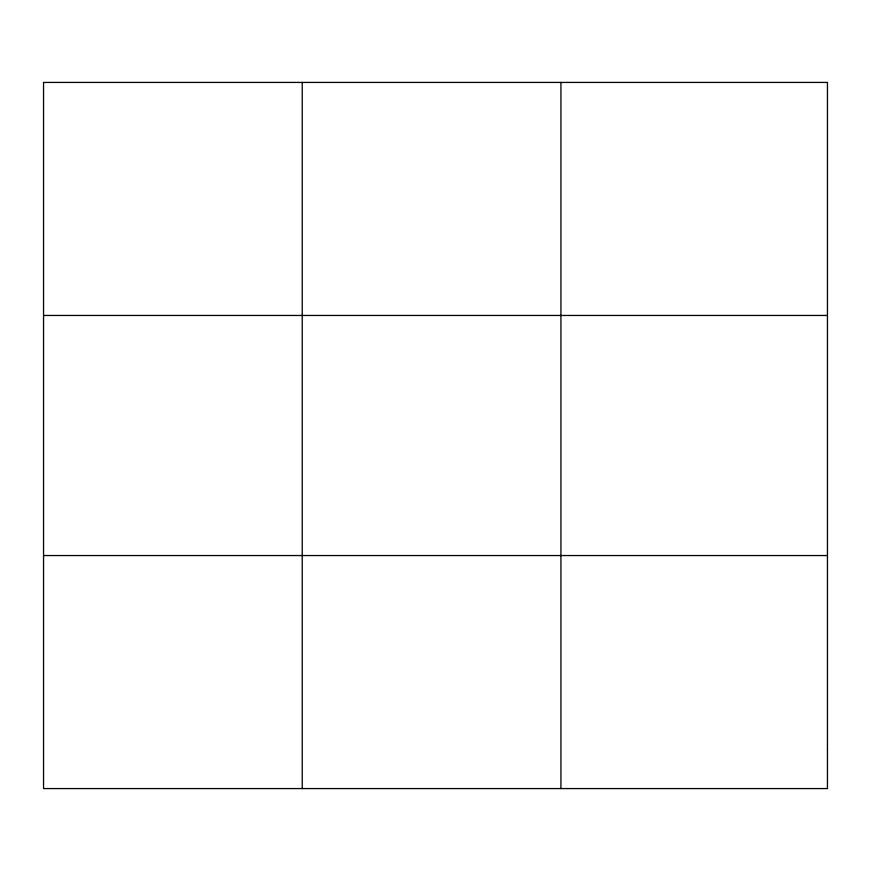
<?xml version="1.0" encoding="UTF-8"?>
<svg xmlns="http://www.w3.org/2000/svg" width="871" height="871" viewBox="0 0 871 871"><rect width="100%" height="100%" fill="white"/><g stroke="black" fill="none" stroke-linecap="round" stroke-linejoin="round"><path stroke-width="1.31" d="M302.237 788.571L302.237 82.429M560.924 788.571L560.924 82.429M43.55 315.454L827.45 315.454M43.55 555.546L827.45 555.546M827.45 749.724L827.45 788.571L43.55 788.571L43.55 82.429L827.45 82.429L827.45 749.724"/></g></svg>
